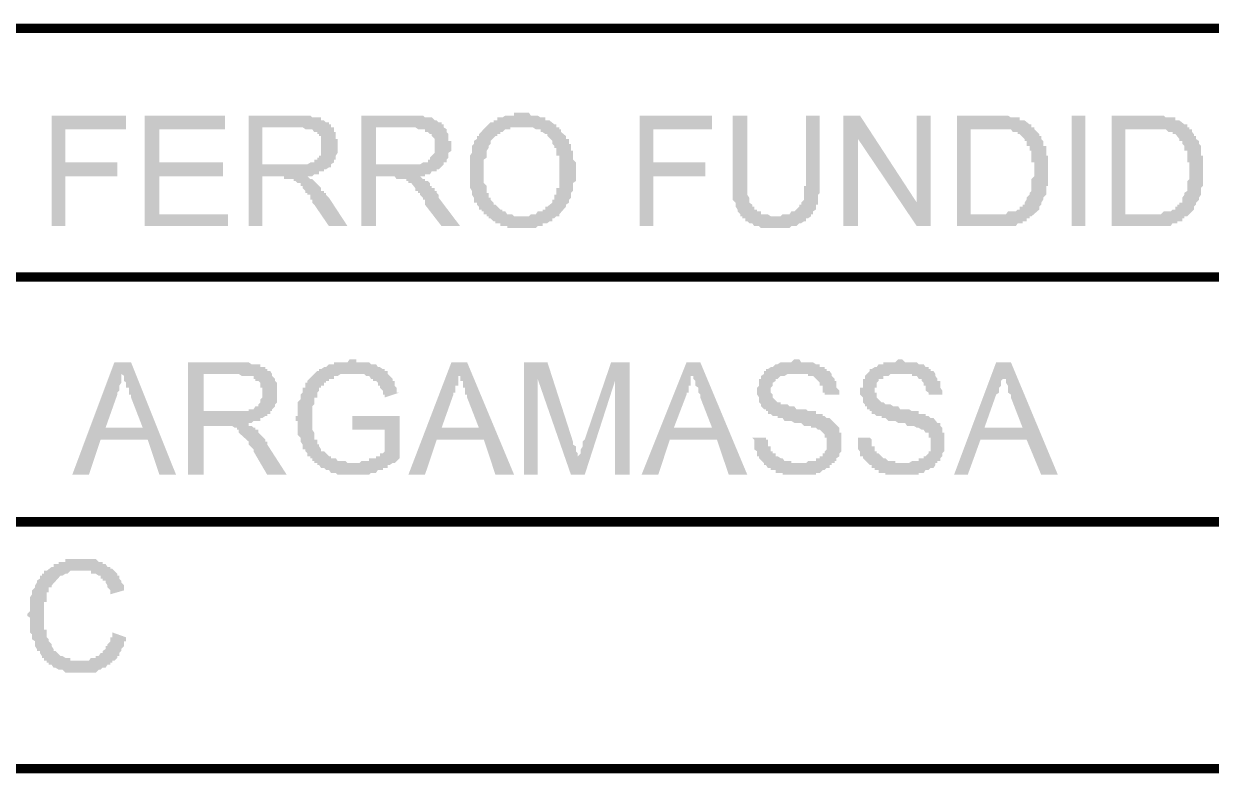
# Model space of a CAD drawing. Header units: millimetres. Extents: x 3240 to 3412, y 1366 to 1426.
# Drawn here: x 3336.718 to 3338.855, y 1369.398 to 1370.749 of the extents above; entities that cross this region are included whole.
import ezdxf

# ---------------------------------------------------------------- set-up
doc = ezdxf.new("R2010")
doc.units = ezdxf.units.MM
doc.layers.add('H', color=7, linetype='Continuous')
doc.layers.add('P', color=7, linetype='Continuous')

msp = doc.modelspace()

# ---------------------------------------------------------------- hatches: boundary and pattern name
at = {"layer": 'H', "linetype": 'Continuous'}
for points in [[(3336.7679, 1370.384), (3336.7679, 1370.5833), (3336.902, 1370.5833), (3336.902, 1370.5587), (3336.7926, 1370.5587), (3336.7926, 1370.4987), (3336.8861, 1370.4987), (3336.8861, 1370.474), (3336.7926, 1370.474), (3336.7926, 1370.384), (3336.7679, 1370.384)], [(3336.9355, 1370.384), (3336.9355, 1370.5833), (3337.0801, 1370.5833), (3337.0801, 1370.5587), (3336.9619, 1370.5587), (3336.9619, 1370.4987), (3337.0766, 1370.4987), (3337.0766, 1370.474), (3336.9619, 1370.474), (3336.9619, 1370.4052), (3337.0854, 1370.4052), (3337.0854, 1370.384), (3336.9355, 1370.384)], [(3337.1224, 1370.384), (3337.1224, 1370.5833), (3337.2336, 1370.5833), (3337.2371, 1370.5798), (3337.253, 1370.5798), (3337.253, 1370.5745), (3337.2583, 1370.5745), (3337.2618, 1370.571), (3337.2671, 1370.571), (3337.2671, 1370.5675), (3337.2706, 1370.5675), (3337.2706, 1370.5622), (3337.2759, 1370.5622), (3337.2759, 1370.5534), (3337.2794, 1370.5534), (3337.2794, 1370.541), (3337.283, 1370.541), (3337.283, 1370.5163), (3337.2794, 1370.511), (3337.2794, 1370.504), (3337.2759, 1370.504), (3337.2759, 1370.4987), (3337.2706, 1370.4952), (3337.2706, 1370.4899), (3337.2671, 1370.4899), (3337.2618, 1370.4863), (3337.2583, 1370.4863), (3337.2583, 1370.4828), (3337.2494, 1370.4828), (3337.2406, 1370.4987), (3337.2406, 1370.504), (3337.2459, 1370.504), (3337.2459, 1370.5075), (3337.2494, 1370.5075), (3337.2494, 1370.511), (3337.253, 1370.511), (3337.253, 1370.5463), (3337.2494, 1370.5463), (3337.2494, 1370.5498), (3337.2459, 1370.5498), (3337.2459, 1370.5534), (3337.2406, 1370.5534), (3337.2371, 1370.5587), (3337.2248, 1370.5587), (3337.2195, 1370.5622), (3337.1471, 1370.5622), (3337.1471, 1370.4952), (3337.2283, 1370.4952), (3337.2336, 1370.4987), (3337.2406, 1370.4987), (3337.2494, 1370.4828), (3337.2494, 1370.4775), (3337.2406, 1370.4775), (3337.2371, 1370.474), (3337.2283, 1370.474), (3337.2336, 1370.4687), (3337.2371, 1370.4687), (3337.253, 1370.4528), (3337.253, 1370.4475), (3337.2583, 1370.4475), (3337.2583, 1370.444), (3337.2618, 1370.444), (3337.2618, 1370.4405), (3337.2671, 1370.4352), (3337.3006, 1370.384), (3337.2671, 1370.384), (3337.2406, 1370.4228), (3337.2371, 1370.4264), (3337.2371, 1370.4317), (3337.2336, 1370.4317), (3337.2336, 1370.4405), (3337.2283, 1370.4405), (3337.2283, 1370.444), (3337.2248, 1370.444), (3337.2248, 1370.4475), (3337.2195, 1370.4528), (3337.2195, 1370.4563), (3337.2159, 1370.4563), (3337.2159, 1370.4616), (3337.2106, 1370.4616), (3337.2071, 1370.4652), (3337.2036, 1370.4652), (3337.2036, 1370.4687), (3337.1859, 1370.4687), (3337.1859, 1370.474), (3337.1471, 1370.474), (3337.1471, 1370.384), (3337.1224, 1370.384)], [(3337.3253, 1370.384), (3337.3253, 1370.5833), (3337.4364, 1370.5833), (3337.4399, 1370.5798), (3337.4523, 1370.5798), (3337.4576, 1370.5745), (3337.4611, 1370.5745), (3337.4646, 1370.571), (3337.4699, 1370.571), (3337.4699, 1370.5675), (3337.4735, 1370.5675), (3337.4735, 1370.5622), (3337.4788, 1370.5587), (3337.4788, 1370.5534), (3337.4823, 1370.5498), (3337.4823, 1370.5375), (3337.4876, 1370.5375), (3337.4876, 1370.5198), (3337.4823, 1370.5163), (3337.4823, 1370.5075), (3337.4788, 1370.504), (3337.4788, 1370.4987), (3337.4735, 1370.4987), (3337.4735, 1370.4952), (3337.4646, 1370.4863), (3337.4611, 1370.4863), (3337.4611, 1370.4828), (3337.4523, 1370.4828), (3337.4452, 1370.4987), (3337.4452, 1370.504), (3337.4488, 1370.504), (3337.4488, 1370.5075), (3337.4576, 1370.5163), (3337.4576, 1370.541), (3337.4523, 1370.5463), (3337.4523, 1370.5498), (3337.4488, 1370.5498), (3337.4452, 1370.5534), (3337.4399, 1370.5534), (3337.4399, 1370.5587), (3337.4276, 1370.5587), (3337.4223, 1370.5622), (3337.3518, 1370.5622), (3337.3518, 1370.4952), (3337.4311, 1370.4952), (3337.4364, 1370.4987), (3337.4452, 1370.4987), (3337.4523, 1370.4828), (3337.4488, 1370.4775), (3337.4399, 1370.4775), (3337.4399, 1370.474), (3337.4311, 1370.474), (3337.4364, 1370.4687), (3337.4399, 1370.4687), (3337.4399, 1370.4652), (3337.4452, 1370.4652), (3337.4488, 1370.4616), (3337.4488, 1370.4563), (3337.4523, 1370.4563), (3337.4523, 1370.4528), (3337.4576, 1370.4528), (3337.4576, 1370.4475), (3337.4611, 1370.4475), (3337.4611, 1370.444), (3337.4646, 1370.4405), (3337.4646, 1370.4352), (3337.5034, 1370.384), (3337.4699, 1370.384), (3337.4399, 1370.4228), (3337.4399, 1370.4317), (3337.4364, 1370.4317), (3337.4364, 1370.4352), (3337.4311, 1370.4405), (3337.4311, 1370.444), (3337.4276, 1370.444), (3337.4276, 1370.4475), (3337.4223, 1370.4475), (3337.4223, 1370.4528), (3337.4153, 1370.4616), (3337.41, 1370.4616), (3337.41, 1370.4652), (3337.4064, 1370.4652), (3337.4064, 1370.4687), (3337.3888, 1370.4687), (3337.3853, 1370.474), (3337.3518, 1370.474), (3337.3518, 1370.384), (3337.3253, 1370.384)], [(3337.5881, 1370.3805), (3337.5881, 1370.384), (3337.5758, 1370.384), (3337.5758, 1370.3893), (3337.5669, 1370.3893), (3337.5669, 1370.3928), (3337.5634, 1370.3928), (3337.5581, 1370.3981), (3337.5546, 1370.3981), (3337.5546, 1370.4017), (3337.5511, 1370.4017), (3337.5511, 1370.4052), (3337.5458, 1370.4052), (3337.5458, 1370.4105), (3337.5423, 1370.4105), (3337.5423, 1370.414), (3337.537, 1370.414), (3337.537, 1370.4193), (3337.5334, 1370.4228), (3337.5334, 1370.4264), (3337.5281, 1370.4264), (3337.5281, 1370.4352), (3337.5246, 1370.4405), (3337.5246, 1370.4475), (3337.5211, 1370.4528), (3337.5211, 1370.511), (3337.5246, 1370.5163), (3337.5246, 1370.5287), (3337.5281, 1370.5322), (3337.5281, 1370.5375), (3337.5334, 1370.541), (3337.5334, 1370.5463), (3337.537, 1370.5463), (3337.537, 1370.5498), (3337.5581, 1370.571), (3337.5634, 1370.571), (3337.5634, 1370.5745), (3337.5705, 1370.5745), (3337.5705, 1370.5798), (3337.5793, 1370.5798), (3337.5846, 1370.5833), (3337.6005, 1370.5833), (3337.6005, 1370.5886), (3337.6269, 1370.5886), (3337.6304, 1370.5833), (3337.6428, 1370.5833), (3337.6481, 1370.5798), (3337.6569, 1370.5798), (3337.6569, 1370.5745), (3337.6481, 1370.5587), (3337.6393, 1370.5587), (3337.634, 1370.5622), (3337.5934, 1370.5622), (3337.5934, 1370.5587), (3337.5846, 1370.5587), (3337.5793, 1370.5534), (3337.5758, 1370.5534), (3337.5758, 1370.5498), (3337.5705, 1370.5498), (3337.5705, 1370.5463), (3337.5669, 1370.5463), (3337.5581, 1370.5375), (3337.5581, 1370.5322), (3337.5546, 1370.5287), (3337.5546, 1370.5251), (3337.5511, 1370.5198), (3337.5511, 1370.5075), (3337.5458, 1370.504), (3337.5458, 1370.4616), (3337.5511, 1370.4563), (3337.5511, 1370.444), (3337.5546, 1370.444), (3337.5546, 1370.4352), (3337.5581, 1370.4352), (3337.5581, 1370.4317), (3337.5634, 1370.4264), (3337.5634, 1370.4228), (3337.5669, 1370.4228), (3337.5758, 1370.414), (3337.5793, 1370.414), (3337.5793, 1370.4105), (3337.5846, 1370.4105), (3337.5881, 1370.4052), (3337.5969, 1370.4052), (3337.6005, 1370.4017), (3337.6269, 1370.4017), (3337.6304, 1370.4052), (3337.6393, 1370.4052), (3337.6428, 1370.4105), (3337.6516, 1370.4105), (3337.6516, 1370.414), (3337.6569, 1370.414), (3337.6569, 1370.4193), (3337.6604, 1370.4193), (3337.6693, 1370.4264), (3337.6693, 1370.4317), (3337.6728, 1370.4317), (3337.6728, 1370.4405), (3337.6763, 1370.4405), (3337.6763, 1370.4528), (3337.6816, 1370.4528), (3337.6816, 1370.511), (3337.6763, 1370.511), (3337.6763, 1370.5251), (3337.6728, 1370.5251), (3337.6728, 1370.5287), (3337.6693, 1370.5322), (3337.6693, 1370.5375), (3337.6604, 1370.5463), (3337.6604, 1370.5498), (3337.6569, 1370.5498), (3337.6516, 1370.5534), (3337.6481, 1370.5534), (3337.6481, 1370.5587), (3337.6569, 1370.5745), (3337.664, 1370.5745), (3337.6728, 1370.5675), (3337.6763, 1370.5675), (3337.6763, 1370.5622), (3337.6816, 1370.5622), (3337.6816, 1370.5587), (3337.6851, 1370.5587), (3337.6851, 1370.5534), (3337.6939, 1370.5463), (3337.6939, 1370.541), (3337.6992, 1370.541), (3337.6992, 1370.5322), (3337.7028, 1370.5322), (3337.7028, 1370.5198), (3337.7063, 1370.5198), (3337.7063, 1370.504), (3337.7116, 1370.4987), (3337.7116, 1370.4652), (3337.7063, 1370.4616), (3337.7063, 1370.4475), (3337.7028, 1370.444), (3337.7028, 1370.4352), (3337.6992, 1370.4317), (3337.6992, 1370.4264), (3337.6939, 1370.4228), (3337.6939, 1370.4193), (3337.6816, 1370.4052), (3337.6816, 1370.4017), (3337.6763, 1370.4017), (3337.6728, 1370.3981), (3337.6693, 1370.3981), (3337.6693, 1370.3928), (3337.664, 1370.3928), (3337.6604, 1370.3893), (3337.6516, 1370.3893), (3337.6516, 1370.384), (3337.6428, 1370.384), (3337.6393, 1370.3805), (3337.5881, 1370.3805)], [(3337.8262, 1370.384), (3337.8262, 1370.5833), (3337.9568, 1370.5833), (3337.9568, 1370.5587), (3337.8509, 1370.5587), (3337.8509, 1370.4987), (3337.9444, 1370.4987), (3337.9444, 1370.474), (3337.8509, 1370.474), (3337.8509, 1370.384), (3337.8262, 1370.384)], [(3338.045, 1370.3805), (3338.0414, 1370.384), (3338.0326, 1370.384), (3338.0291, 1370.3893), (3338.0238, 1370.3893), (3338.0203, 1370.3928), (3338.0167, 1370.3928), (3338.0167, 1370.3981), (3338.0114, 1370.3981), (3338.0114, 1370.4017), (3338.0079, 1370.4017), (3338.0079, 1370.4052), (3338.0026, 1370.4105), (3338.0026, 1370.414), (3337.9991, 1370.4193), (3337.9991, 1370.4264), (3337.9938, 1370.4317), (3337.9938, 1370.5833), (3338.0203, 1370.5833), (3338.0203, 1370.4405), (3338.0238, 1370.4352), (3338.0238, 1370.4264), (3338.0291, 1370.4228), (3338.0291, 1370.4193), (3338.0326, 1370.4193), (3338.0326, 1370.414), (3338.0379, 1370.414), (3338.0379, 1370.4105), (3338.045, 1370.4105), (3338.045, 1370.4052), (3338.0573, 1370.4052), (3338.0626, 1370.4017), (3338.0802, 1370.4017), (3338.0838, 1370.4052), (3338.0961, 1370.4052), (3338.0996, 1370.4105), (3338.1049, 1370.4105), (3338.1138, 1370.4193), (3338.1138, 1370.4228), (3338.1173, 1370.4228), (3338.1173, 1370.4264), (3338.1226, 1370.4317), (3338.1226, 1370.4563), (3338.1261, 1370.4563), (3338.1261, 1370.5833), (3338.1508, 1370.5833), (3338.1508, 1370.444), (3338.1473, 1370.4405), (3338.1473, 1370.4228), (3338.1437, 1370.4228), (3338.1437, 1370.414), (3338.1384, 1370.4105), (3338.1384, 1370.4052), (3338.1349, 1370.4052), (3338.1349, 1370.4017), (3338.1296, 1370.3981), (3338.1261, 1370.3981), (3338.1261, 1370.3928), (3338.1226, 1370.3928), (3338.1173, 1370.3893), (3338.1138, 1370.3893), (3338.1085, 1370.384), (3338.0996, 1370.384), (3338.0961, 1370.3805), (3338.045, 1370.3805)], [(3338.1931, 1370.384), (3338.1931, 1370.5833), (3338.2231, 1370.5833), (3338.3254, 1370.4264), (3338.3254, 1370.5833), (3338.3501, 1370.5833), (3338.3501, 1370.384), (3338.3254, 1370.384), (3338.2196, 1370.541), (3338.2196, 1370.384), (3338.1931, 1370.384)], [(3338.3977, 1370.384), (3338.3977, 1370.5833), (3338.4895, 1370.5833), (3338.4948, 1370.5798), (3338.5106, 1370.5798), (3338.5106, 1370.5745), (3338.5194, 1370.5745), (3338.5283, 1370.5675), (3338.5318, 1370.5675), (3338.5318, 1370.5622), (3338.5371, 1370.5622), (3338.5371, 1370.5587), (3338.5459, 1370.5498), (3338.5459, 1370.5463), (3338.5494, 1370.5463), (3338.5494, 1370.541), (3338.553, 1370.5375), (3338.553, 1370.5287), (3338.5583, 1370.5287), (3338.5583, 1370.511), (3338.5618, 1370.511), (3338.5618, 1370.4563), (3338.5583, 1370.4563), (3338.5583, 1370.4405), (3338.553, 1370.4352), (3338.553, 1370.4317), (3338.5494, 1370.4264), (3338.5494, 1370.4228), (3338.5459, 1370.4193), (3338.5459, 1370.414), (3338.5318, 1370.4017), (3338.5283, 1370.4017), (3338.5159, 1370.4193), (3338.5159, 1370.4228), (3338.5194, 1370.4228), (3338.5194, 1370.4264), (3338.523, 1370.4317), (3338.523, 1370.4352), (3338.5283, 1370.4405), (3338.5283, 1370.444), (3338.5318, 1370.4475), (3338.5318, 1370.4687), (3338.5371, 1370.474), (3338.5371, 1370.4987), (3338.5318, 1370.4987), (3338.5318, 1370.5198), (3338.5283, 1370.5198), (3338.5283, 1370.5287), (3338.523, 1370.5287), (3338.523, 1370.5375), (3338.5194, 1370.5375), (3338.5194, 1370.541), (3338.5106, 1370.5498), (3338.5071, 1370.5498), (3338.5071, 1370.5534), (3338.4983, 1370.5534), (3338.4948, 1370.5587), (3338.4224, 1370.5587), (3338.4224, 1370.4052), (3338.4859, 1370.4052), (3338.4895, 1370.4105), (3338.5036, 1370.4105), (3338.5071, 1370.414), (3338.5106, 1370.414), (3338.5106, 1370.4193), (3338.5159, 1370.4193), (3338.5283, 1370.4017), (3338.5283, 1370.3981), (3338.523, 1370.3981), (3338.523, 1370.3928), (3338.5159, 1370.3928), (3338.5159, 1370.3893), (3338.5071, 1370.3893), (3338.5036, 1370.384), (3338.3977, 1370.384)], [(3338.6041, 1370.384), (3338.6041, 1370.5833), (3338.6288, 1370.5833), (3338.6288, 1370.384), (3338.6041, 1370.384)], [(3338.6764, 1370.384), (3338.6764, 1370.5833), (3338.7699, 1370.5833), (3338.7734, 1370.5798), (3338.7911, 1370.5798), (3338.7911, 1370.5745), (3338.7981, 1370.5745), (3338.807, 1370.5675), (3338.8123, 1370.5675), (3338.8123, 1370.5622), (3338.8158, 1370.5622), (3338.8158, 1370.5587), (3338.8211, 1370.5587), (3338.8211, 1370.5534), (3338.8246, 1370.5498), (3338.8246, 1370.5463), (3338.8281, 1370.5463), (3338.8281, 1370.541), (3338.8334, 1370.5375), (3338.8334, 1370.5322), (3338.8369, 1370.5287), (3338.8369, 1370.511), (3338.8405, 1370.511), (3338.8405, 1370.4563), (3338.8369, 1370.4528), (3338.8369, 1370.4405), (3338.8334, 1370.4352), (3338.8334, 1370.4317), (3338.8281, 1370.4264), (3338.8281, 1370.4228), (3338.8246, 1370.4193), (3338.8246, 1370.414), (3338.8123, 1370.4017), (3338.807, 1370.4017), (3338.807, 1370.3981), (3338.8034, 1370.3981), (3338.8034, 1370.3928), (3338.7946, 1370.3928), (3338.7823, 1370.4105), (3338.7858, 1370.414), (3338.7911, 1370.414), (3338.7911, 1370.4193), (3338.7946, 1370.4193), (3338.7946, 1370.4228), (3338.7981, 1370.4228), (3338.7981, 1370.4264), (3338.8034, 1370.4264), (3338.8034, 1370.4352), (3338.807, 1370.4405), (3338.807, 1370.444), (3338.8123, 1370.4475), (3338.8123, 1370.4652), (3338.8158, 1370.4687), (3338.8158, 1370.4987), (3338.8123, 1370.4987), (3338.8123, 1370.5198), (3338.807, 1370.5198), (3338.807, 1370.5287), (3338.8034, 1370.5322), (3338.8034, 1370.5375), (3338.7981, 1370.5375), (3338.7981, 1370.541), (3338.7911, 1370.5498), (3338.7858, 1370.5498), (3338.7858, 1370.5534), (3338.7787, 1370.5534), (3338.7734, 1370.5587), (3338.7011, 1370.5587), (3338.7011, 1370.4052), (3338.7646, 1370.4052), (3338.7699, 1370.4105), (3338.7823, 1370.4105), (3338.7946, 1370.3928), (3338.7946, 1370.3893), (3338.7858, 1370.3893), (3338.7823, 1370.384), (3338.6764, 1370.384)], [(3336.8049, 1369.936), (3336.8808, 1370.1388), (3336.9108, 1370.1388), (3336.9919, 1369.936), (3336.9619, 1369.936), (3336.9408, 1369.9995), (3336.9319, 1370.0207), (3336.9108, 1370.0753), (3336.9108, 1370.0806), (3336.9073, 1370.0806), (3336.9073, 1370.093), (3336.902, 1370.093), (3336.902, 1370.1018), (3336.8984, 1370.1053), (3336.8984, 1370.1142), (3336.8931, 1370.1177), (3336.8931, 1370.1018), (3336.8896, 1370.0965), (3336.8896, 1370.0877), (3336.8861, 1370.0842), (3336.8861, 1370.0806), (3336.8649, 1370.0207), (3336.9319, 1370.0207), (3336.9408, 1369.9995), (3336.8561, 1369.9995), (3336.8349, 1369.936), (3336.8049, 1369.936)], [(3337.0131, 1369.936), (3337.0131, 1370.1388), (3337.1224, 1370.1388), (3337.1277, 1370.1353), (3337.1436, 1370.1353), (3337.1436, 1370.13), (3337.1524, 1370.13), (3337.1524, 1370.1265), (3337.156, 1370.1265), (3337.156, 1370.123), (3337.1613, 1370.123), (3337.1648, 1370.1177), (3337.1648, 1370.1142), (3337.1701, 1370.1089), (3337.1701, 1370.1053), (3337.1736, 1370.1018), (3337.1736, 1370.0665), (3337.1701, 1370.063), (3337.1701, 1370.0595), (3337.1648, 1370.0542), (3337.1648, 1370.0507), (3337.1613, 1370.0507), (3337.1613, 1370.0454), (3337.156, 1370.0454), (3337.156, 1370.0418), (3337.1524, 1370.0418), (3337.1471, 1370.0383), (3337.1436, 1370.0383), (3337.1436, 1370.033), (3337.1313, 1370.033), (3337.1224, 1370.0507), (3337.1224, 1370.0542), (3337.1313, 1370.0542), (3337.1348, 1370.0595), (3337.1401, 1370.0595), (3337.1401, 1370.063), (3337.1436, 1370.0665), (3337.1436, 1370.0718), (3337.1471, 1370.0753), (3337.1471, 1370.093), (3337.1436, 1370.093), (3337.1436, 1370.1018), (3337.1401, 1370.1053), (3337.1348, 1370.1053), (3337.1348, 1370.1089), (3337.1313, 1370.1089), (3337.1313, 1370.1142), (3337.1101, 1370.1142), (3337.1048, 1370.1177), (3337.0413, 1370.1177), (3337.0413, 1370.0507), (3337.1224, 1370.0507), (3337.1313, 1370.033), (3337.1277, 1370.0295), (3337.1224, 1370.0295), (3337.1224, 1370.0242), (3337.1277, 1370.0242), (3337.1313, 1370.0207), (3337.1348, 1370.0207), (3337.1348, 1370.0171), (3337.1401, 1370.0171), (3337.1401, 1370.0118), (3337.1524, 1369.9995), (3337.1524, 1369.996), (3337.156, 1369.996), (3337.156, 1369.9907), (3337.1912, 1369.936), (3337.156, 1369.936), (3337.1313, 1369.9783), (3337.1313, 1369.9819), (3337.1224, 1369.9907), (3337.1224, 1369.996), (3337.1048, 1370.0118), (3337.1048, 1370.0171), (3337.1013, 1370.0171), (3337.1013, 1370.0207), (3337.0978, 1370.0207), (3337.0925, 1370.0242), (3337.0413, 1370.0242), (3337.0413, 1369.936), (3337.0131, 1369.936)], [(3337.283, 1369.936), (3337.2794, 1369.9395), (3337.2706, 1369.9395), (3337.2671, 1369.9448), (3337.2618, 1369.9448), (3337.2583, 1369.9483), (3337.253, 1369.9483), (3337.2494, 1369.9536), (3337.2459, 1369.9536), (3337.2459, 1369.9572), (3337.2406, 1369.9572), (3337.2406, 1369.9607), (3337.2371, 1369.9607), (3337.2371, 1369.966), (3337.2336, 1369.966), (3337.2336, 1369.9695), (3337.2283, 1369.9695), (3337.2283, 1369.9748), (3337.2248, 1369.9783), (3337.2248, 1369.9819), (3337.2195, 1369.9819), (3337.2195, 1369.9907), (3337.2159, 1369.996), (3337.2159, 1370.003), (3337.2106, 1370.0083), (3337.2106, 1370.033), (3337.2071, 1370.033), (3337.2071, 1370.0418), (3337.2106, 1370.0418), (3337.2106, 1370.0665), (3337.2159, 1370.0718), (3337.2159, 1370.0806), (3337.2195, 1370.0842), (3337.2195, 1370.093), (3337.2248, 1370.093), (3337.2248, 1370.1018), (3337.2283, 1370.1018), (3337.2283, 1370.1053), (3337.2459, 1370.123), (3337.2494, 1370.123), (3337.2494, 1370.1265), (3337.253, 1370.1265), (3337.2583, 1370.13), (3337.2618, 1370.13), (3337.2671, 1370.1353), (3337.2759, 1370.1353), (3337.2759, 1370.1388), (3337.3006, 1370.1388), (3337.3041, 1370.1441), (3337.3165, 1370.1441), (3337.3165, 1370.1388), (3337.3394, 1370.1388), (3337.3429, 1370.1353), (3337.3518, 1370.1353), (3337.3553, 1370.13), (3337.3588, 1370.13), (3337.3641, 1370.1265), (3337.3676, 1370.1265), (3337.3676, 1370.123), (3337.3729, 1370.123), (3337.3729, 1370.1177), (3337.3817, 1370.1089), (3337.3817, 1370.1053), (3337.3853, 1370.1053), (3337.3853, 1370.0965), (3337.3888, 1370.093), (3337.3888, 1370.0842), (3337.3941, 1370.0842), (3337.3676, 1370.0753), (3337.3676, 1370.0806), (3337.3641, 1370.0806), (3337.3641, 1370.0877), (3337.3588, 1370.093), (3337.3588, 1370.0965), (3337.3553, 1370.0965), (3337.3553, 1370.1018), (3337.3518, 1370.1053), (3337.3465, 1370.1053), (3337.3465, 1370.1089), (3337.3429, 1370.1089), (3337.3394, 1370.1142), (3337.3341, 1370.1142), (3337.3306, 1370.1177), (3337.2883, 1370.1177), (3337.283, 1370.1142), (3337.2759, 1370.1142), (3337.2759, 1370.1089), (3337.2671, 1370.1089), (3337.2671, 1370.1053), (3337.2618, 1370.1053), (3337.2618, 1370.1018), (3337.2583, 1370.1018), (3337.2583, 1370.0965), (3337.253, 1370.0965), (3337.253, 1370.093), (3337.2494, 1370.093), (3337.2494, 1370.0877), (3337.2459, 1370.0842), (3337.2459, 1370.0753), (3337.2406, 1370.0753), (3337.2406, 1370.063), (3337.2371, 1370.0595), (3337.2371, 1370.0171), (3337.2406, 1370.0118), (3337.2406, 1369.9995), (3337.2459, 1369.9995), (3337.2459, 1369.9907), (3337.2494, 1369.9907), (3337.2494, 1369.9872), (3337.253, 1369.9819), (3337.253, 1369.9783), (3337.2583, 1369.9783), (3337.2671, 1369.9695), (3337.2706, 1369.9695), (3337.2706, 1369.966), (3337.2794, 1369.966), (3337.283, 1369.9607), (3337.2971, 1369.9607), (3337.3006, 1369.9572), (3337.3218, 1369.9572), (3337.3253, 1369.9607), (3337.3394, 1369.9607), (3337.3394, 1369.966), (3337.3518, 1369.966), (3337.3518, 1369.9695), (3337.3588, 1369.9695), (3337.3588, 1369.9748), (3337.3641, 1369.9748), (3337.3676, 1369.9783), (3337.3676, 1370.0171), (3337.3094, 1370.0171), (3337.3094, 1370.0418), (3337.3941, 1370.0418), (3337.3941, 1369.966), (3337.3853, 1369.9572), (3337.3817, 1369.9572), (3337.3764, 1369.9536), (3337.3729, 1369.9536), (3337.3729, 1369.9483), (3337.3641, 1369.9483), (3337.3641, 1369.9448), (3337.3553, 1369.9448), (3337.3518, 1369.9395), (3337.3429, 1369.9395), (3337.3394, 1369.936), (3337.283, 1369.936)], [(3337.41, 1369.936), (3337.4876, 1370.1388), (3337.5158, 1370.1388), (3337.6005, 1369.936), (3337.5669, 1369.936), (3337.5458, 1369.9995), (3337.4611, 1369.9995), (3337.4699, 1370.0207), (3337.537, 1370.0207), (3337.5158, 1370.0753), (3337.5158, 1370.0806), (3337.5123, 1370.0806), (3337.5123, 1370.093), (3337.5087, 1370.093), (3337.5087, 1370.1053), (3337.5034, 1370.1053), (3337.5034, 1370.1142), (3337.4999, 1370.1142), (3337.4999, 1370.0965), (3337.4946, 1370.0965), (3337.4946, 1370.0842), (3337.4911, 1370.0842), (3337.4911, 1370.0806), (3337.4699, 1370.0207), (3337.4611, 1369.9995), (3337.4399, 1369.936), (3337.41, 1369.936)], [(3337.6181, 1369.936), (3337.6181, 1370.1388), (3337.6604, 1370.1388), (3337.7063, 1369.996), (3337.7063, 1369.9907), (3337.7116, 1369.9872), (3337.7116, 1369.9783), (3337.7151, 1369.9748), (3337.7151, 1369.9695), (3337.7204, 1369.9748), (3337.7204, 1369.9819), (3337.7239, 1369.9872), (3337.7239, 1369.996), (3337.7275, 1369.9995), (3337.7751, 1370.1388), (3337.8086, 1370.1388), (3337.8086, 1369.936), (3337.7821, 1369.936), (3337.7821, 1370.1053), (3337.7275, 1369.936), (3337.7028, 1369.936), (3337.6428, 1370.1089), (3337.6428, 1369.936), (3337.6181, 1369.936)], [(3337.8298, 1369.936), (3337.9109, 1370.1388), (3337.9356, 1370.1388), (3338.0203, 1369.936), (3337.9868, 1369.936), (3337.9656, 1369.9995), (3337.8809, 1369.9995), (3337.888, 1370.0207), (3337.9568, 1370.0207), (3337.9356, 1370.0753), (3337.9356, 1370.0806), (3337.9321, 1370.0842), (3337.9321, 1370.093), (3337.9268, 1370.0965), (3337.9268, 1370.1053), (3337.9233, 1370.1089), (3337.9233, 1370.1142), (3337.918, 1370.1142), (3337.918, 1370.0965), (3337.9144, 1370.0965), (3337.9144, 1370.0842), (3337.9109, 1370.0842), (3337.9109, 1370.0806), (3337.888, 1370.0207), (3337.8809, 1369.9995), (3337.8598, 1369.936), (3337.8298, 1369.936)], [(3338.0838, 1369.936), (3338.0838, 1369.9395), (3338.0714, 1369.9395), (3338.0714, 1369.9448), (3338.0626, 1369.9448), (3338.0626, 1369.9483), (3338.0573, 1369.9483), (3338.0538, 1369.9536), (3338.0503, 1369.9536), (3338.0503, 1369.9572), (3338.0414, 1369.966), (3338.0414, 1369.9695), (3338.0379, 1369.9695), (3338.0379, 1369.9783), (3338.0326, 1369.9819), (3338.0326, 1369.9995), (3338.0291, 1370.003), (3338.0538, 1370.003), (3338.0538, 1369.9995), (3338.0573, 1369.9995), (3338.0573, 1369.9872), (3338.0626, 1369.9872), (3338.0626, 1369.9783), (3338.0661, 1369.9783), (3338.0661, 1369.9748), (3338.0714, 1369.9748), (3338.0714, 1369.9695), (3338.0749, 1369.9695), (3338.0802, 1369.966), (3338.0838, 1369.966), (3338.0873, 1369.9607), (3338.0996, 1369.9607), (3338.0996, 1369.9572), (3338.1261, 1369.9572), (3338.1296, 1369.9607), (3338.1437, 1369.9607), (3338.1437, 1369.966), (3338.1508, 1369.966), (3338.1508, 1369.9695), (3338.1561, 1369.9695), (3338.1561, 1369.9748), (3338.1596, 1369.9748), (3338.1596, 1369.9783), (3338.1631, 1369.9819), (3338.1631, 1370.003), (3338.1596, 1370.003), (3338.1596, 1370.0083), (3338.1508, 1370.0171), (3338.1473, 1370.0171), (3338.1437, 1370.0207), (3338.1349, 1370.0207), (3338.1349, 1370.0242), (3338.1226, 1370.0242), (3338.1173, 1370.0295), (3338.1049, 1370.0295), (3338.0996, 1370.033), (3338.0873, 1370.033), (3338.0838, 1370.0383), (3338.0749, 1370.0383), (3338.0749, 1370.0418), (3338.0661, 1370.0418), (3338.0626, 1370.0454), (3338.0573, 1370.0454), (3338.0573, 1370.0507), (3338.0538, 1370.0507), (3338.0538, 1370.0542), (3338.0503, 1370.0542), (3338.045, 1370.0595), (3338.045, 1370.063), (3338.0414, 1370.0665), (3338.0414, 1370.0753), (3338.0379, 1370.0806), (3338.0379, 1370.093), (3338.0414, 1370.0965), (3338.0414, 1370.1089), (3338.045, 1370.1089), (3338.045, 1370.1142), (3338.0503, 1370.1177), (3338.0503, 1370.123), (3338.0538, 1370.123), (3338.0538, 1370.1265), (3338.0573, 1370.1265), (3338.0626, 1370.13), (3338.0661, 1370.13), (3338.0714, 1370.1353), (3338.0749, 1370.1353), (3338.0802, 1370.1388), (3338.0996, 1370.1388), (3338.1049, 1370.1441), (3338.1138, 1370.1441), (3338.1173, 1370.1388), (3338.1384, 1370.1388), (3338.1437, 1370.1353), (3338.1508, 1370.1353), (3338.1508, 1370.13), (3338.1596, 1370.13), (3338.1596, 1370.1265), (3338.1631, 1370.1265), (3338.1631, 1370.123), (3338.1684, 1370.123), (3338.172, 1370.1177), (3338.172, 1370.1142), (3338.1773, 1370.1089), (3338.1773, 1370.1053), (3338.1808, 1370.1053), (3338.1808, 1370.093), (3338.1861, 1370.0877), (3338.1861, 1370.0806), (3338.1596, 1370.0806), (3338.1596, 1370.0842), (3338.1561, 1370.0842), (3338.1561, 1370.0965), (3338.1508, 1370.0965), (3338.1508, 1370.1018), (3338.1384, 1370.1142), (3338.1296, 1370.1142), (3338.1296, 1370.1177), (3338.0926, 1370.1177), (3338.0873, 1370.1142), (3338.0802, 1370.1142), (3338.0749, 1370.1089), (3338.0714, 1370.1089), (3338.0714, 1370.1053), (3338.0661, 1370.1018), (3338.0661, 1370.0965), (3338.0626, 1370.093), (3338.0626, 1370.0842), (3338.0661, 1370.0806), (3338.0661, 1370.0753), (3338.0749, 1370.0665), (3338.0802, 1370.0665), (3338.0802, 1370.063), (3338.0926, 1370.063), (3338.0961, 1370.0595), (3338.1049, 1370.0595), (3338.1085, 1370.0542), (3338.1261, 1370.0542), (3338.1296, 1370.0507), (3338.1437, 1370.0507), (3338.1437, 1370.0454), (3338.1561, 1370.0454), (3338.1561, 1370.0418), (3338.1596, 1370.0418), (3338.1631, 1370.0383), (3338.1684, 1370.0383), (3338.1861, 1370.0207), (3338.1861, 1370.0118), (3338.1896, 1370.0118), (3338.1896, 1369.9783), (3338.1861, 1369.9748), (3338.1861, 1369.9695), (3338.1808, 1369.966), (3338.1808, 1369.9607), (3338.1773, 1369.9607), (3338.1773, 1369.9572), (3338.172, 1369.9572), (3338.172, 1369.9536), (3338.1684, 1369.9536), (3338.1684, 1369.9483), (3338.1631, 1369.9483), (3338.1596, 1369.9448), (3338.1561, 1369.9448), (3338.1508, 1369.9395), (3338.1437, 1369.9395), (3338.1437, 1369.936), (3338.0838, 1369.936)], [(3338.269, 1369.936), (3338.269, 1369.9395), (3338.2566, 1369.9395), (3338.2566, 1369.9448), (3338.2496, 1369.9448), (3338.2496, 1369.9483), (3338.2443, 1369.9483), (3338.2443, 1369.9536), (3338.2408, 1369.9536), (3338.2284, 1369.966), (3338.2284, 1369.9695), (3338.2231, 1369.9695), (3338.2231, 1369.9783), (3338.2196, 1369.9819), (3338.2196, 1370.003), (3338.2408, 1370.003), (3338.2443, 1369.9995), (3338.2443, 1369.9872), (3338.2496, 1369.9872), (3338.2496, 1369.9783), (3338.2531, 1369.9783), (3338.2531, 1369.9748), (3338.2566, 1369.9748), (3338.2654, 1369.966), (3338.269, 1369.966), (3338.2743, 1369.9607), (3338.2866, 1369.9607), (3338.2866, 1369.9572), (3338.3113, 1369.9572), (3338.3166, 1369.9607), (3338.3289, 1369.9607), (3338.3289, 1369.966), (3338.3378, 1369.966), (3338.3378, 1369.9695), (3338.3413, 1369.9695), (3338.3466, 1369.9748), (3338.3466, 1369.9783), (3338.3501, 1369.9783), (3338.3501, 1370.003), (3338.3466, 1370.003), (3338.3466, 1370.0118), (3338.3413, 1370.0118), (3338.3378, 1370.0171), (3338.3342, 1370.0171), (3338.3289, 1370.0207), (3338.3254, 1370.0207), (3338.3201, 1370.0242), (3338.3078, 1370.0242), (3338.3043, 1370.0295), (3338.2919, 1370.0295), (3338.2866, 1370.033), (3338.2743, 1370.033), (3338.269, 1370.0383), (3338.2619, 1370.0383), (3338.2619, 1370.0418), (3338.2531, 1370.0418), (3338.2496, 1370.0454), (3338.2443, 1370.0454), (3338.2443, 1370.0507), (3338.2408, 1370.0507), (3338.2408, 1370.0542), (3338.2355, 1370.0542), (3338.2355, 1370.0595), (3338.2319, 1370.0595), (3338.2319, 1370.063), (3338.2284, 1370.0665), (3338.2284, 1370.0753), (3338.2231, 1370.0806), (3338.2231, 1370.093), (3338.2284, 1370.093), (3338.2284, 1370.1089), (3338.2319, 1370.1089), (3338.2319, 1370.1142), (3338.2408, 1370.123), (3338.2408, 1370.1265), (3338.2443, 1370.1265), (3338.2496, 1370.13), (3338.2531, 1370.13), (3338.2566, 1370.1353), (3338.2654, 1370.1353), (3338.2654, 1370.1388), (3338.2866, 1370.1388), (3338.2919, 1370.1441), (3338.299, 1370.1441), (3338.3043, 1370.1388), (3338.3254, 1370.1388), (3338.3289, 1370.1353), (3338.3378, 1370.1353), (3338.3413, 1370.13), (3338.3466, 1370.13), (3338.3466, 1370.1265), (3338.3501, 1370.1265), (3338.3501, 1370.123), (3338.3554, 1370.123), (3338.3589, 1370.1177), (3338.3589, 1370.1142), (3338.3625, 1370.1089), (3338.3625, 1370.1053), (3338.3678, 1370.1053), (3338.3678, 1370.093), (3338.3713, 1370.0877), (3338.3713, 1370.0806), (3338.3466, 1370.0806), (3338.3466, 1370.0842), (3338.3413, 1370.0877), (3338.3413, 1370.0965), (3338.3378, 1370.0965), (3338.3378, 1370.1018), (3338.3342, 1370.1053), (3338.3342, 1370.1089), (3338.3289, 1370.1089), (3338.3254, 1370.1142), (3338.3166, 1370.1142), (3338.3166, 1370.1177), (3338.2778, 1370.1177), (3338.2743, 1370.1142), (3338.2654, 1370.1142), (3338.2654, 1370.1089), (3338.2566, 1370.1089), (3338.2566, 1370.1053), (3338.2531, 1370.1018), (3338.2531, 1370.093), (3338.2496, 1370.093), (3338.2496, 1370.0842), (3338.2531, 1370.0842), (3338.2531, 1370.0753), (3338.2619, 1370.0665), (3338.2654, 1370.0665), (3338.269, 1370.063), (3338.2778, 1370.063), (3338.2831, 1370.0595), (3338.2919, 1370.0595), (3338.2954, 1370.0542), (3338.3113, 1370.0542), (3338.3166, 1370.0507), (3338.3289, 1370.0507), (3338.3289, 1370.0454), (3338.3413, 1370.0454), (3338.3413, 1370.0418), (3338.3466, 1370.0418), (3338.3501, 1370.0383), (3338.3554, 1370.0383), (3338.3625, 1370.0295), (3338.3678, 1370.0295), (3338.3678, 1370.0242), (3338.3713, 1370.0207), (3338.3713, 1370.0118), (3338.3748, 1370.0118), (3338.3748, 1369.9783), (3338.3713, 1369.9748), (3338.3713, 1369.9695), (3338.3678, 1369.966), (3338.3678, 1369.9607), (3338.3625, 1369.9607), (3338.3625, 1369.9572), (3338.3589, 1369.9572), (3338.3589, 1369.9536), (3338.3554, 1369.9483), (3338.3501, 1369.9483), (3338.3466, 1369.9448), (3338.3413, 1369.9448), (3338.3378, 1369.9395), (3338.3289, 1369.9395), (3338.3289, 1369.936), (3338.269, 1369.936)], [(3338.3924, 1369.936), (3338.4683, 1370.1388), (3338.4948, 1370.1388), (3338.5794, 1369.936), (3338.5494, 1369.936), (3338.523, 1369.9995), (3338.5159, 1370.0207), (3338.4948, 1370.0753), (3338.4948, 1370.0806), (3338.4895, 1370.0842), (3338.4895, 1370.0965), (3338.4859, 1370.1018), (3338.4859, 1370.1089), (3338.4806, 1370.1089), (3338.4771, 1370.1053), (3338.4771, 1370.0965), (3338.4736, 1370.093), (3338.4736, 1370.0842), (3338.4683, 1370.0806), (3338.4471, 1370.0207), (3338.5159, 1370.0207), (3338.523, 1369.9995), (3338.4401, 1369.9995), (3338.4171, 1369.936), (3338.3924, 1369.936)], [(3336.7926, 1369.5797), (3336.7873, 1369.585), (3336.7803, 1369.585), (3336.775, 1369.5885), (3336.7714, 1369.5885), (3336.7679, 1369.5938), (3336.7626, 1369.5938), (3336.7626, 1369.5973), (3336.7591, 1369.5973), (3336.7591, 1369.6009), (3336.7538, 1369.6009), (3336.7538, 1369.6062), (3336.7503, 1369.6062), (3336.7503, 1369.6097), (3336.7467, 1369.615), (3336.7467, 1369.6185), (3336.7414, 1369.6185), (3336.7414, 1369.622), (3336.7379, 1369.6273), (3336.7379, 1369.6361), (3336.7326, 1369.6397), (3336.7326, 1369.6485), (3336.7291, 1369.652), (3336.7291, 1369.6785), (3336.7238, 1369.682), (3336.7238, 1369.6855), (3336.7291, 1369.6908), (3336.7291, 1369.7155), (3336.7326, 1369.7208), (3336.7326, 1369.7279), (3336.7379, 1369.7332), (3336.7379, 1369.7367), (3336.7414, 1369.742), (3336.7414, 1369.7455), (3336.7467, 1369.749), (3336.7467, 1369.7543), (3336.7503, 1369.7543), (3336.7503, 1369.7578), (3336.7538, 1369.7578), (3336.7538, 1369.7631), (3336.7591, 1369.7631), (3336.7679, 1369.7702), (3336.7714, 1369.7702), (3336.7714, 1369.7755), (3336.7803, 1369.7755), (3336.7803, 1369.779), (3336.7926, 1369.779), (3336.7926, 1369.7843), (3336.8473, 1369.7843), (3336.8526, 1369.779), (3336.8596, 1369.779), (3336.8596, 1369.7755), (3336.8649, 1369.7755), (3336.8684, 1369.7702), (3336.8737, 1369.7702), (3336.8737, 1369.7667), (3336.8773, 1369.7667), (3336.8861, 1369.7578), (3336.8861, 1369.7543), (3336.8896, 1369.7543), (3336.8896, 1369.749), (3336.8931, 1369.7455), (3336.8931, 1369.742), (3336.8984, 1369.7367), (3336.8984, 1369.7279), (3336.8737, 1369.7208), (3336.8737, 1369.7279), (3336.8684, 1369.7332), (3336.8684, 1369.7367), (3336.8649, 1369.742), (3336.8649, 1369.7455), (3336.8596, 1369.7455), (3336.8596, 1369.749), (3336.8561, 1369.749), (3336.8561, 1369.7543), (3336.8526, 1369.7543), (3336.8473, 1369.7578), (3336.8385, 1369.7578), (3336.8385, 1369.7631), (3336.8014, 1369.7631), (3336.7961, 1369.7578), (3336.7926, 1369.7578), (3336.7873, 1369.7543), (3336.7838, 1369.7543), (3336.7679, 1369.7367), (3336.7679, 1369.7332), (3336.7626, 1369.7332), (3336.7626, 1369.7243), (3336.7591, 1369.7243), (3336.7591, 1369.7067), (3336.7538, 1369.7067), (3336.7538, 1369.6573), (3336.7591, 1369.6573), (3336.7591, 1369.6432), (3336.7626, 1369.6397), (3336.7626, 1369.6361), (3336.7679, 1369.6308), (3336.7679, 1369.6273), (3336.7714, 1369.622), (3336.7714, 1369.6185), (3336.775, 1369.6185), (3336.7838, 1369.6097), (3336.7873, 1369.6097), (3336.7926, 1369.6062), (3336.8014, 1369.6062), (3336.8014, 1369.6009), (3336.8349, 1369.6009), (3336.8385, 1369.6062), (3336.8473, 1369.6062), (3336.8473, 1369.6097), (3336.8526, 1369.6097), (3336.8561, 1369.615), (3336.8596, 1369.615), (3336.8596, 1369.6185), (3336.8649, 1369.622), (3336.8649, 1369.6273), (3336.8684, 1369.6273), (3336.8684, 1369.6308), (3336.8737, 1369.6361), (3336.8737, 1369.6432), (3336.8773, 1369.6432), (3336.8773, 1369.652), (3336.902, 1369.6432), (3336.902, 1369.6361), (3336.8984, 1369.6361), (3336.8984, 1369.6273), (3336.8931, 1369.622), (3336.8931, 1369.6185), (3336.8896, 1369.615), (3336.8896, 1369.6097), (3336.8861, 1369.6097), (3336.8861, 1369.6062), (3336.8808, 1369.6009), (3336.8773, 1369.6009), (3336.8773, 1369.5973), (3336.8737, 1369.5973), (3336.8737, 1369.5938), (3336.8684, 1369.5938), (3336.8649, 1369.5885), (3336.8596, 1369.5885), (3336.8561, 1369.585), (3336.8526, 1369.585), (3336.8473, 1369.5797), (3336.7926, 1369.5797)]]:
    msp.add_hatch(color=256, dxfattribs=at).paths.add_polyline_path(points)

# ---------------------------------------------------------------- linework, layer by layer
at = {"layer": 'P', "const_width": 0.0169}
for points in [[(3333.2313, 1370.7403), (3346.8256, 1370.7403)], [(3346.8256, 1370.7403), (3346.8256, 1369.4068), (3333.2313, 1369.4068), (3333.2313, 1370.7403)], [(3333.2313, 1370.2923), (3346.8256, 1370.2923)], [(3333.2313, 1369.8513), (3346.8256, 1369.8513)]]:
    msp.add_lwpolyline(points, dxfattribs=at)

doc.saveas('drawing.dxf')
